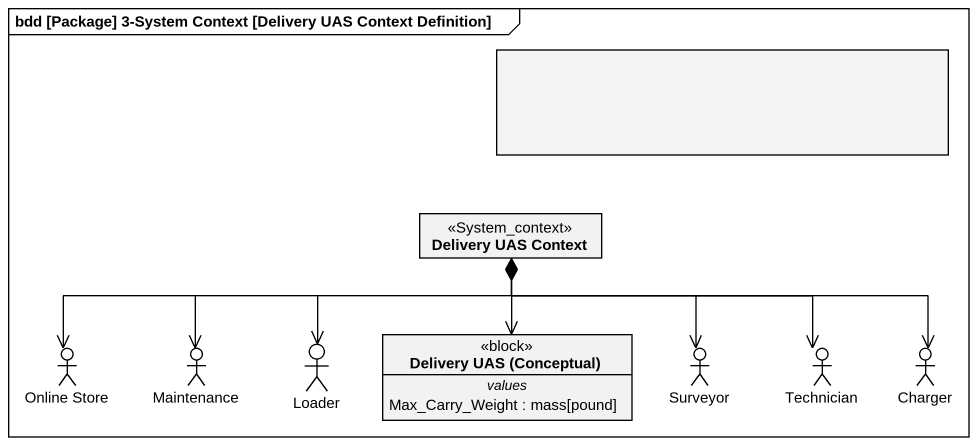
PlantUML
@startuml
mainframe bdd [Package] 3-System Context [Delivery UAS Context Definition]
allowmixing
hide circle
hide empty members
rectangle " " as rectangle1 #F4F4F4
class "Delivery UAS Context" as Delivery_UAS_Context <<System_context>>
actor "Online Store" as Online_Store
actor Maintenance
actor Loader
class "Delivery UAS (Conceptual)" as Delivery_UAS_Conceptual <<block>> {
  -- values --
  Max_Carry_Weight : mass[pound]
}
actor Surveyor
actor Technician
actor Charger
Delivery_UAS_Context *-left-> Online_Store
Delivery_UAS_Context *-left-> Maintenance
Delivery_UAS_Context *--> Loader
Delivery_UAS_Context *--> Delivery_UAS_Conceptual
Delivery_UAS_Context *--> Surveyor
Delivery_UAS_Context *-right-> Technician
Charger <-left-* Delivery_UAS_Context
@enduml
